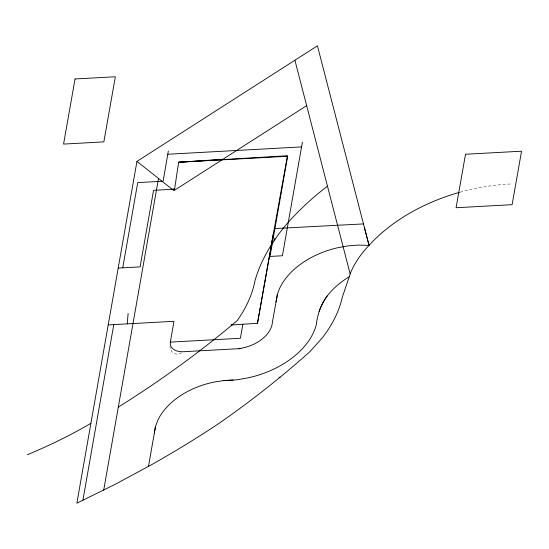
<?xml version="1.0" encoding="UTF-8"?>
<svg xmlns="http://www.w3.org/2000/svg" width="549" height="549" viewBox="0 0 549 549"><rect width="100%" height="100%" fill="white"/><g stroke="black" fill="none" stroke-linecap="round" stroke-linejoin="round"><path stroke-width="0.41" stroke-dasharray="2.75 2.06" d="M181.671 352.883A11.81 8.811 -63.5 0 1 169.957 346.378M460.172 192.177A158.256 107.336 -11.6 0 1 511.414 183.936"/><path stroke-width="0.82" d="M127.251 323.876L128.116 313.424M172.228 189.323L174.589 189.137L178.651 162.236L222.901 159.279M154.296 433.346L155.408 426.772L157.844 420.184A67.39 44.476 -14.2 0 1 214.179 382.056L223.642 380.587L233.037 380.052M302.389 142.164L282.419 255.752L270.026 256.438L287.731 155.724L178.651 162.236L287.353 156.28L270.307 250.804M168.33 151.064L163.135 181.191L137.73 182.618L122.75 267.83M459.389 192.397A158.256 107.336 -11.6 0 0 369.024 245.382L317.432 45.814L136.955 161.392L76.86 503.186L114.302 484.774L150.694 465.195A826.08 545.212 -14.2 0 0 219.916 422.764L227.904 417.123A849.221 560.488 -14.2 0 0 274.033 382.131L281.417 376.12A849.221 560.488 -14.2 0 0 310.007 351.573L321.659 338.623A157.206 103.754 -14.2 0 0 342.377 296.934L350.729 272.434A118.824 78.425 -14.2 0 1 366.883 247.688L369.052 245.348L364.337 227.252M82.892 500.311L113.78 324.61M103.706 490.14L158.51 178.459M148.477 466.424L155.497 426.525M369.017 245.389L358.47 245.08L347.634 245.938L336.784 247.935A72.139 47.612 -14.2 0 0 277.362 294.47L272.386 322.311A33.969 22.42 -14.2 0 1 238.561 348.69L240.887 348.567L183.387 351.717A15.248 10.067 -14.2 0 1 170.341 342.116L173.999 321.309L108.201 324.919M242.864 324.246L240.393 338.273L170.341 342.116M274.534 240.057L274.85 238.293M232.028 324.953L257.488 323.286L273.594 232.227M276.01 302.067L277.369 294.47M257.488 323.286L272.242 240.737M327.245 295.918C321.124 304.29 317.466 314.261 316.334 324.548A79.893 52.725 -14.2 0 1 247.949 377.884L236.646 379.839L223.306 380.642M319.12 311.551C323.738 296.68 335.487 285.322 348.395 277.259L349.178 276.84M306.651 105.648L173.909 190.654L136.955 161.392M90.901 423.334L87.524 425.29A378.934 250.097 -14.2 0 1 27.45 454.675M278.995 377.28L280.072 377.218M167.781 154.255L301.559 146.906M174.589 189.137L153.562 190.325L140.105 266.876L118.2 268.077M368.564 245.376L369.052 245.348M231.04 324.83L232.254 324.761M274.253 228.576L363.472 223.917M294.909 60.239L350.145 273.896M118.303 407.132A872.766 576.025 -14.2 0 0 228.212 328.144L237.394 320.465L241.663 313.966A166.416 109.834 -14.2 0 0 255.017 280.594A220.286 145.389 -14.2 0 1 269.573 247.743L276.579 237.072A220.286 145.389 -14.2 0 1 293.598 216.484A275.303 181.698 -14.2 0 1 327.465 186.166M75.048 78.967L63.567 144.078L103.857 141.882L115.338 76.771L75.048 78.967M465.518 154.255L456.089 207.735L512.121 204.674L521.55 151.195L465.518 154.255"/></g></svg>
